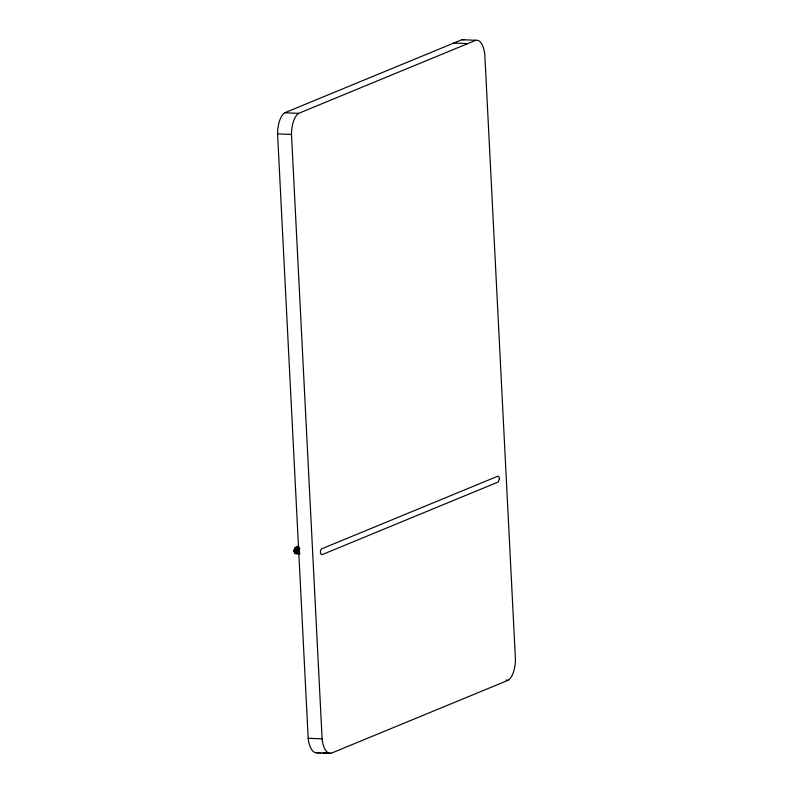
<?xml version="1.0" encoding="UTF-8"?>
<svg xmlns="http://www.w3.org/2000/svg" width="793" height="793" viewBox="0 0 793 793"><rect width="100%" height="100%" fill="white"/><g stroke="black" fill="none" stroke-linecap="round" stroke-linejoin="round"><path stroke-width="1.19" d="M295.739 553.643C292.468 552.344 294.768 545.336 298.862 546.357M294.629 548.835L299.467 548.825M294.887 548.31L299.704 548.409M320.62 752.864L317.141 752.726A20.35 9.09 -87.6 0 1 308.18 738.273L277.57 133.878A20.35 9.09 -87.6 0 1 284.717 112.775L461.932 39.7L475.859 40.274A20.35 9.09 -87.6 0 1 484.82 54.727L515.43 659.122A20.35 9.09 -87.6 0 1 508.283 680.225L331.068 753.3L322.939 752.963M284.717 112.775L298.644 113.349L475.859 40.274M453.883 43.02L467.801 43.595M277.57 133.878L291.487 134.443A20.35 9.09 -87.6 0 1 298.644 113.349M295.343 547.824L299.001 547.923M295.155 547.963L298.822 548.022M294.996 548.141L298.703 548.141M294.808 548.429L299.645 548.508M294.738 548.568L299.536 548.697M294.599 548.905L299.387 549.024M294.56 549.014L299.328 549.172M294.5 549.182L299.258 549.38M294.451 549.361L299.209 549.559M294.411 549.549L299.169 549.737L294.401 549.608M294.362 549.777L299.12 549.975M294.332 549.955L299.1 550.144M294.292 550.263L299.07 550.302M294.292 550.372L299.05 550.57M294.272 550.54L299.04 550.679M294.272 550.679L299.03 550.798M294.262 550.867L299.02 551.066M294.262 551.066L299.02 551.264M294.272 551.264L299.03 551.452M294.282 551.432L299.04 551.631M294.302 551.611L299.06 551.799M294.322 551.769L299.1 552.047M294.352 551.938L299.13 552.275M294.401 552.176L299.159 552.374M294.421 552.265L299.199 552.552M294.461 552.443L299.268 552.78M294.54 552.652L299.328 552.929M299.397 553.098L294.639 552.909M294.699 553.038L299.476 553.266M294.768 553.157L299.595 553.455M294.877 553.306L299.734 553.623M295.016 553.464L299.903 553.772M295.244 553.623L299.308 553.782M505.954 680.126L508.283 680.225M308.18 738.273L322.107 738.848A20.35 9.09 -87.6 0 0 331.068 753.3M316.11 752.775L330.037 753.35M291.487 134.443L322.107 738.848M461.932 39.7A20.35 9.09 -87.6 0 1 463.984 39.858M499.402 478.794L498.282 481.985L321.918 554.713C319.886 554.386 319.966 550.164 321.611 548.855L497.984 476.127L498.995 476.791L499.402 478.794"/></g></svg>
